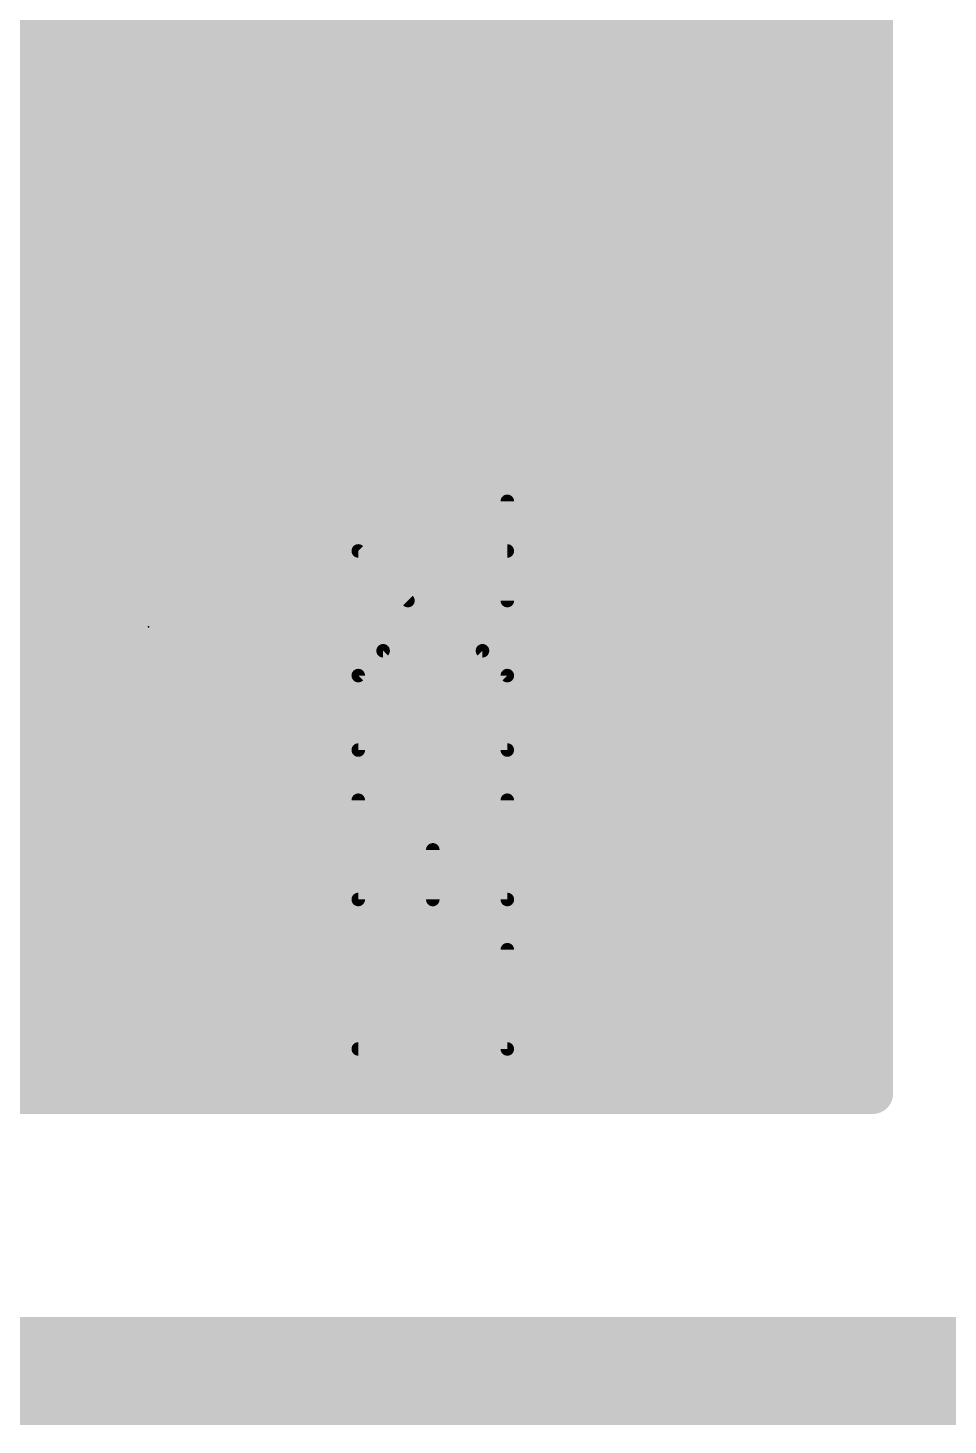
# Model space of a CAD drawing. Extents: x -0.2 to 60.5, y -0.2 to 25.7.
# Drawn here: x 23.68 to 27.13, y -0.2 to 5.04 of the extents above; entities that cross this region are included whole.
import ezdxf

# ---------------------------------------------------------------- set-up
doc = ezdxf.new("R2010")
doc.units = 0
for name, color, linetype in [('1', 22, 'CONTINUOUS'), ('16', 175, 'CONTINUOUS'), ('20', 7, 'CONTINUOUS'), ('23', 7, 'CONTINUOUS'), ('25', 253, 'CONTINUOUS')]:
    doc.layers.add(name, color=color, linetype=linetype)

# ---------------------------------------------------------------- blocks, each defined once
blk = doc.blocks.new('RECT')
blk.add_solid([(-0.5, -0.5), (0.5, -0.5), (-0.5, 0.5), (0.5, 0.5)])

msp = doc.modelspace()

# ---------------------------------------------------------------- linework, layer by layer
at = {"layer": '1'}
for points, const_width in [([(26.8478, 7.2488), (26.8478, 1.0414)], 0.1524), ([(24.9102, 4.1972), (24.9102, 5.1708)], 0.1524), ([(24.9102, 5.0292), (26.8478, 5.0292)], 0.1524), ([(24.9102, 4.8768), (26.8478, 4.8768)], 0.1524), ([(24.13, 3.444), (24.13, 4.684)], 0.4064), ([(24.9102, 4.7244), (26.8478, 4.7244)], 0.1524), ([(24.9102, 4.572), (26.8478, 4.572)], 0.1524), ([(24.9102, 4.4196), (26.8478, 4.4196)], 0.1524), ([(24.9102, 4.2672), (26.8478, 4.2672)], 0.1524), ([(24.777, 4.064), (24.9102, 4.1972)], 0.1524), ([(24.8278, 4.1148), (26.8478, 4.1148)], 0.1524), ([(24.9102, 3.9308), (24.777, 4.064)], 0.1524), ([(24.8786, 3.9624), (26.8478, 3.9624)], 0.1524), ([(24.9102, 2.9572), (24.9102, 3.9308)], 0.1524), ([(24.9102, 3.81), (26.8478, 3.81)], 0.1524), ([(24.9102, 3.6576), (26.8478, 3.6576)], 0.1524), ([(24.9102, 3.5052), (26.8478, 3.5052)], 0.1524), ([(24.9102, 3.3528), (26.8478, 3.3528)], 0.1524), ([(24.9102, 3.2004), (26.8478, 3.2004)], 0.1524), ([(24.9102, 3.048), (26.8478, 3.048)], 0.1524), ([(24.7374, 2.7844), (24.9102, 2.9572)], 0.1524), ([(24.8486, 2.8956), (26.8478, 2.8956)], 0.1524), ([(24.7827, 2.7582), (24.7374, 2.7844)], 0.1524), ([(24.8442, 2.6967), (24.7827, 2.7582)], 0.1524), ([(24.7978, 2.7432), (26.8478, 2.7432)], 0.1524), ([(24.8877, 2.6215), (24.8442, 2.6967)], 0.1524), ([(24.9102, 2.5375), (24.8877, 2.6215)], 0.1524), ([(24.8959, 2.5908), (26.8478, 2.5908)], 0.1524), ([(24.9102, 2.2202), (24.9102, 2.5375)], 0.1524), ([(24.9102, 2.4384), (26.8478, 2.4384)], 0.1524), ([(24.9102, 2.286), (26.8478, 2.286)], 0.1524), ([(23.3498, 2.2202), (24.0538, 2.2202)], 0.1524), ([(24.0538, 2.2202), (24.0538, 2.0678)], 0.1524), ([(24.2062, 2.0678), (24.2062, 2.2202)], 0.1524), ([(24.2062, 2.2202), (24.9102, 2.2202)], 0.1524), ([(21.5519, 2.1336), (24.0538, 2.1336)], 0.1524), ([(24.2062, 2.1336), (26.8478, 2.1336)], 0.1524), ([(24.0538, 2.0678), (23.3498, 2.0678)], 0.1524), ([(24.0538, 1.4638), (24.0538, 2.0678)], 0.1524), ([(24.0538, 2.0678), (24.2062, 2.0678)], 0.1524), ([(24.2062, 2.0678), (24.2062, 1.4638)], 0.1524), ([(24.9102, 2.0678), (24.2062, 2.0678)], 0.1524), ([(24.9102, 1.7505), (24.9102, 2.0678)], 0.1524), ([(24.0538, 1.9812), (24.2062, 1.9812)], 0.1524), ([(24.9102, 1.9812), (26.8478, 1.9812)], 0.1524), ([(24.0538, 1.8288), (24.2062, 1.8288)], 0.1524), ([(24.9102, 1.8288), (26.8478, 1.8288)], 0.1524), ([(24.8877, 1.6665), (24.9102, 1.7505)], 0.1524), ([(24.0538, 1.6764), (24.2062, 1.6764)], 0.1524), ([(24.8442, 1.5913), (24.8877, 1.6665)], 0.1524), ([(24.8903, 1.6764), (26.8478, 1.6764)], 0.1524), ([(24.7827, 1.5298), (24.8442, 1.5913)], 0.1524), ([(24.0538, 1.524), (24.2062, 1.524)], 0.1524), ([(24.7075, 1.4863), (24.7827, 1.5298)], 0.1524), ([(24.7727, 1.524), (26.8478, 1.524)], 0.1524), ([(23.5525, 1.4863), (23.6365, 1.4638)], 0.1524), ([(23.6365, 1.4638), (24.0538, 1.4638)], 0.1524), ([(24.2062, 1.4638), (24.6235, 1.4638)], 0.1524), ([(24.6235, 1.4638), (24.7075, 1.4863)], 0.1524), ([(21.1253, 1.3716), (26.8478, 1.3716)], 0.1524), ([(16.2742, 1.2192), (26.8478, 1.2192)], 0.1524), ([(16.2742, 1.0668), (26.8478, 1.0668)], 0.1524), ([(26.8478, 1.0414), (16.2742, 1.0414)], 0.1524)]:
    msp.add_lwpolyline(points, dxfattribs=dict(at, const_width=const_width))
for points, const_width in [([(24.9102, 5.0673, 1), (24.9102, 4.9911)], 0.0762), ([(26.8478, 4.9911, 1), (26.8478, 5.0673)], 0.0762), ([(24.9102, 4.9149, 1), (24.9102, 4.8387)], 0.0762), ([(26.8478, 4.8387, 1), (26.8478, 4.9149)], 0.0762), ([(24.2316, 4.684, 1), (24.0284, 4.684)], 0.2032), ([(24.9102, 4.7625, 1), (24.9102, 4.6863)], 0.0762), ([(26.8478, 4.6863, 1), (26.8478, 4.7625)], 0.0762), ([(24.9102, 4.6101, 1), (24.9102, 4.5339)], 0.0762), ([(26.8478, 4.5339, 1), (26.8478, 4.6101)], 0.0762), ([(24.9102, 4.4577, 1), (24.9102, 4.3815)], 0.0762), ([(26.8478, 4.3815, 1), (26.8478, 4.4577)], 0.0762), ([(24.9102, 4.3053, 1), (24.9102, 4.2291)], 0.0762), ([(26.8478, 4.2291, 1), (26.8478, 4.3053)], 0.0762), ([(24.9371, 4.1703, 1), (24.8833, 4.2242)], 0.0762), ([(24.8721, 4.1972, 1), (24.9483, 4.1972)], 0.0762), ([(24.8278, 4.1529, 1), (24.8278, 4.0767)], 0.0762), ([(26.8478, 4.0767, 1), (26.8478, 4.1529)], 0.0762), ([(24.8039, 4.0909, 1), (24.75, 4.0371)], 0.0762), ([(24.75, 4.0909, 1), (24.8039, 4.0371)], 0.0762), ([(24.8786, 4.0005, 1), (24.8786, 3.9243)], 0.0762), ([(24.9483, 3.9308, 1), (24.8721, 3.9308)], 0.0762), ([(24.8833, 3.9038, 1), (24.9371, 3.9577)], 0.0762), ([(26.8478, 3.9243, 1), (26.8478, 4.0005)], 0.0762), ([(24.9102, 3.8481, 1), (24.9102, 3.7719)], 0.0762), ([(26.8478, 3.7719, 1), (26.8478, 3.8481)], 0.0762), ([(24.9102, 3.6957, 1), (24.9102, 3.6195)], 0.0762), ([(26.8478, 3.6195, 1), (26.8478, 3.6957)], 0.0762), ([(24.9102, 3.5433, 1), (24.9102, 3.4671)], 0.0762), ([(26.8478, 3.4671, 1), (26.8478, 3.5433)], 0.0762), ([(24.0284, 3.444, 1), (24.2316, 3.444)], 0.2032), ([(24.9102, 3.3909, 1), (24.9102, 3.3147)], 0.0762), ([(26.8478, 3.3147, 1), (26.8478, 3.3909)], 0.0762), ([(24.9102, 3.2385, 1), (24.9102, 3.1623)], 0.0762), ([(26.8478, 3.1623, 1), (26.8478, 3.2385)], 0.0762), ([(24.9102, 3.0861, 1), (24.9102, 3.0099)], 0.0762), ([(26.8478, 3.0099, 1), (26.8478, 3.0861)], 0.0762), ([(24.8721, 2.9572, 1), (24.9483, 2.9572)], 0.0762), ([(24.9371, 2.9303, 1), (24.8833, 2.9842)], 0.0762), ([(24.8486, 2.9337, 1), (24.8486, 2.8575)], 0.0762), ([(26.8478, 2.8575, 1), (26.8478, 2.9337)], 0.0762), ([(24.7564, 2.8174, 1), (24.7183, 2.7514)], 0.0762), ([(24.7104, 2.8114, 1), (24.7643, 2.7575)], 0.0762), ([(24.8097, 2.7852, 1), (24.7558, 2.7313)], 0.0762), ([(24.7978, 2.7813, 1), (24.7978, 2.7051)], 0.0762), ([(24.7637, 2.7252, 1), (24.8018, 2.7912)], 0.0762), ([(26.8478, 2.7051, 1), (26.8478, 2.7813)], 0.0762), ([(24.8772, 2.7158, 1), (24.8112, 2.6777)], 0.0762), ([(24.8173, 2.6698, 1), (24.8712, 2.7237)], 0.0762), ([(24.9245, 2.6313, 1), (24.8509, 2.6116)], 0.0762), ([(24.8547, 2.6024, 1), (24.9207, 2.6405)], 0.0762), ([(24.8959, 2.6289, 1), (24.8959, 2.5527)], 0.0762), ([(26.8478, 2.5527, 1), (26.8478, 2.6289)], 0.0762), ([(24.9483, 2.5375, 1), (24.8721, 2.5375)], 0.0762), ([(24.8734, 2.5276, 1), (24.947, 2.5473)], 0.0762), ([(24.9102, 2.4765, 1), (24.9102, 2.4003)], 0.0762), ([(26.8478, 2.4003, 1), (26.8478, 2.4765)], 0.0762), ([(24.9102, 2.3241, 1), (24.9102, 2.2479)], 0.0762), ([(26.8478, 2.2479, 1), (26.8478, 2.3241)], 0.0762), ([(24.0919, 2.2202, 1), (24.0157, 2.2202)], 0.0762), ([(24.0538, 2.1821, 1), (24.0538, 2.2583)], 0.0762), ([(24.2443, 2.2202, 1), (24.1681, 2.2202)], 0.0762), ([(24.2062, 2.2583, 1), (24.2062, 2.1821)], 0.0762), ([(24.8721, 2.2202, 1), (24.9483, 2.2202)], 0.0762), ([(24.9102, 2.1821, 1), (24.9102, 2.2583)], 0.0762), ([(24.0538, 2.0955, 1), (24.0538, 2.1717)], 0.0762), ([(24.2062, 2.1717, 1), (24.2062, 2.0955)], 0.0762), ([(26.8478, 2.0955, 1), (26.8478, 2.1717)], 0.0762), ([(24.0919, 2.0678, 1), (24.0157, 2.0678)], 0.0762), ([(24.0538, 2.1059, 1), (24.0538, 2.0297)], 0.0762), ([(24.0157, 2.0678, 1), (24.0919, 2.0678)], 0.0762), ([(24.0538, 2.0297, 1), (24.0538, 2.1059)], 0.0762), ([(24.2443, 2.0678, 1), (24.1681, 2.0678)], 0.0762), ([(24.2062, 2.1059, 1), (24.2062, 2.0297)], 0.0762), ([(24.1681, 2.0678, 1), (24.2443, 2.0678)], 0.0762), ([(24.2062, 2.0297, 1), (24.2062, 2.1059)], 0.0762), ([(24.9483, 2.0678, 1), (24.8721, 2.0678)], 0.0762), ([(24.9102, 2.0297, 1), (24.9102, 2.1059)], 0.0762), ([(24.0538, 2.0193, 1), (24.0538, 1.9431)], 0.0762), ([(24.2062, 1.9431, 1), (24.2062, 2.0193)], 0.0762), ([(24.9102, 2.0193, 1), (24.9102, 1.9431)], 0.0762), ([(26.8478, 1.9431, 1), (26.8478, 2.0193)], 0.0762), ([(24.0538, 1.8669, 1), (24.0538, 1.7907)], 0.0762), ([(24.2062, 1.7907, 1), (24.2062, 1.8669)], 0.0762), ([(24.9102, 1.8669, 1), (24.9102, 1.7907)], 0.0762), ([(26.8478, 1.7907, 1), (26.8478, 1.8669)], 0.0762), ([(24.8721, 1.7505, 1), (24.9483, 1.7505)], 0.0762), ([(24.947, 1.7407, 1), (24.8734, 1.7604)], 0.0762), ([(24.0538, 1.7145, 1), (24.0538, 1.6383)], 0.0762), ([(24.2062, 1.6383, 1), (24.2062, 1.7145)], 0.0762), ([(24.8903, 1.7145, 1), (24.8903, 1.6383)], 0.0762), ([(24.9207, 1.6475, 1), (24.8547, 1.6856)], 0.0762), ([(26.8478, 1.6383, 1), (26.8478, 1.7145)], 0.0762), ([(24.8509, 1.6764, 1), (24.9245, 1.6567)], 0.0762), ([(24.8112, 1.6103, 1), (24.8772, 1.5722)], 0.0762), ([(24.8712, 1.5643, 1), (24.8173, 1.6182)], 0.0762), ([(24.0538, 1.5621, 1), (24.0538, 1.4859)], 0.0762), ([(24.2062, 1.4859, 1), (24.2062, 1.5621)], 0.0762), ([(24.7727, 1.5621, 1), (24.7727, 1.4859)], 0.0762), ([(24.7558, 1.5567, 1), (24.8097, 1.5028)], 0.0762), ([(24.8018, 1.4968, 1), (24.7637, 1.5628)], 0.0762), ([(26.8478, 1.4859, 1), (26.8478, 1.5621)], 0.0762), ([(23.6267, 1.427, 1), (23.6464, 1.5006)], 0.0762), ([(24.0538, 1.4257, 1), (24.0538, 1.5019)], 0.0762), ([(24.2062, 1.5019, 1), (24.2062, 1.4257)], 0.0762), ([(24.6136, 1.5006, 1), (24.6333, 1.427)], 0.0762), ([(24.6235, 1.4257, 1), (24.6235, 1.5019)], 0.0762), ([(24.6884, 1.5193, 1), (24.7265, 1.4533)], 0.0762), ([(24.7173, 1.4495, 1), (24.6976, 1.5231)], 0.0762), ([(24.0157, 1.4638, 1), (24.0919, 1.4638)], 0.0762), ([(24.1681, 1.4638, 1), (24.2443, 1.4638)], 0.0762), ([(26.8478, 1.3335, 1), (26.8478, 1.4097)], 0.0762), ([(26.8478, 1.1811, 1), (26.8478, 1.2573)], 0.0762), ([(26.8478, 1.0287, 1), (26.8478, 1.1049)], 0.0762), ([(26.8478, 1.0033, 1), (26.8478, 1.0795)], 0.0762), ([(26.8097, 1.0414, 1), (26.8859, 1.0414)], 0.0762)]:
    msp.add_lwpolyline(points, format="xyb", dxfattribs=dict(at, const_width=const_width))
at = {"layer": '16', "const_width": 0.1524}
for points in [[(26.8478, 7.2488), (26.8478, 1.0414)], [(22.8854, 5.0292), (26.8478, 5.0292)], [(22.8854, 4.8768), (26.8478, 4.8768)], [(22.8854, 4.7244), (26.8478, 4.7244)], [(22.8854, 4.572), (26.8478, 4.572)], [(22.8854, 4.4196), (26.8478, 4.4196)], [(22.8854, 4.2672), (26.8478, 4.2672)], [(22.8854, 4.1148), (26.8478, 4.1148)], [(22.8854, 3.9624), (26.8478, 3.9624)], [(22.8854, 3.81), (26.8478, 3.81)], [(22.8854, 3.6576), (26.8478, 3.6576)], [(22.8854, 3.5052), (26.8478, 3.5052)], [(22.8854, 3.3528), (26.8478, 3.3528)], [(22.8915, 3.2004), (26.8478, 3.2004)], [(22.896, 3.048), (26.8478, 3.048)], [(22.8854, 2.8956), (26.8478, 2.8956)], [(22.835, 2.7432), (26.8478, 2.7432)], [(22.6491, 2.5908), (26.8478, 2.5908)], [(22.3992, 2.4384), (26.8478, 2.4384)], [(22.1706, 2.286), (26.8478, 2.286)], [(21.942, 2.1336), (26.8478, 2.1336)], [(21.7134, 1.9812), (26.8478, 1.9812)], [(21.5274, 1.8288), (26.8478, 1.8288)], [(21.4642, 1.6764), (26.8478, 1.6764)], [(21.3437, 1.524), (26.8478, 1.524)], [(21.1253, 1.3716), (26.8478, 1.3716)], [(7.4422, 1.2192), (26.8478, 1.2192)], [(7.4422, 1.0668), (26.8478, 1.0668)], [(26.8478, 1.0414), (7.4422, 1.0414)]]:
    msp.add_lwpolyline(points, dxfattribs=at)
at = {"layer": '16', "const_width": 0.0762}
for points in [[(26.8478, 4.9911, 1), (26.8478, 5.0673)], [(26.8478, 4.8387, 1), (26.8478, 4.9149)], [(26.8478, 4.6863, 1), (26.8478, 4.7625)], [(26.8478, 4.5339, 1), (26.8478, 4.6101)], [(26.8478, 4.3815, 1), (26.8478, 4.4577)], [(26.8478, 4.2291, 1), (26.8478, 4.3053)], [(26.8478, 4.0767, 1), (26.8478, 4.1529)], [(26.8478, 3.9243, 1), (26.8478, 4.0005)], [(26.8478, 3.7719, 1), (26.8478, 3.8481)], [(26.8478, 3.6195, 1), (26.8478, 3.6957)], [(26.8478, 3.4671, 1), (26.8478, 3.5433)], [(26.8478, 3.3147, 1), (26.8478, 3.3909)], [(26.8478, 3.1623, 1), (26.8478, 3.2385)], [(26.8478, 3.0099, 1), (26.8478, 3.0861)], [(26.8478, 2.8575, 1), (26.8478, 2.9337)], [(26.8478, 2.7051, 1), (26.8478, 2.7813)], [(26.8478, 2.5527, 1), (26.8478, 2.6289)], [(26.8478, 2.4003, 1), (26.8478, 2.4765)], [(26.8478, 2.2479, 1), (26.8478, 2.3241)], [(26.8478, 2.0955, 1), (26.8478, 2.1717)], [(26.8478, 1.9431, 1), (26.8478, 2.0193)], [(26.8478, 1.7907, 1), (26.8478, 1.8669)], [(26.8478, 1.6383, 1), (26.8478, 1.7145)], [(26.8478, 1.4859, 1), (26.8478, 1.5621)], [(26.8478, 1.3335, 1), (26.8478, 1.4097)], [(26.8478, 1.1811, 1), (26.8478, 1.2573)], [(26.8478, 1.0287, 1), (26.8478, 1.1049)], [(26.8478, 1.0033, 1), (26.8478, 1.0795)], [(26.8097, 1.0414, 1), (26.8859, 1.0414)]]:
    msp.add_lwpolyline(points, format="xyb", dxfattribs=at)
at = {"layer": '20', "const_width": 0.4064}
msp.add_lwpolyline([(0, 0), (34.29, 0)], dxfattribs=at)
at = {"layer": '23'}
msp.add_point((24.13, 2.794), dxfattribs=at)
at = {"layer": '25', "const_width": 0.0508}
for points in [[(25.4762, 2.8931), (25.4762, 3.2659)], [(25.1034, 2.8931), (24.9169, 3.0795)], [(24.9169, 3.0795), (25.4762, 3.0795)], [(25.0101, 2.7046), (24.9169, 2.6114)], [(25.383, 2.7046), (25.0101, 2.7046)], [(25.4762, 2.6114), (25.383, 2.7046)], [(24.9169, 2.6114), (24.9169, 2.3318)], [(25.4762, 2.3318), (25.4762, 2.6114)], [(24.9169, 2.3318), (25.4762, 2.3318)], [(24.9169, 2.1433), (24.9169, 1.7705)], [(25.4762, 1.7705), (25.4762, 2.1433)], [(25.1966, 1.7705), (25.1966, 1.9569)], [(24.9169, 1.7705), (25.4762, 1.7705)], [(25.4762, 1.2092), (25.4762, 1.582)], [(24.9169, 1.2092), (25.4762, 1.2092)]]:
    msp.add_lwpolyline(points, dxfattribs=at)
at = {"layer": '25', "const_width": 0.0254}
for points in [[(25.4889, 3.2659, 1), (25.4635, 3.2659)], [(24.9259, 3.0885, 1), (24.9079, 3.0705)], [(24.9169, 3.0922, 1), (24.9169, 3.0668)], [(25.4762, 3.0668, 1), (25.4762, 3.0922)], [(25.0944, 2.8841, 1), (25.1123, 2.9021)], [(25.4635, 2.8931, 1), (25.4889, 2.8931)], [(25.0101, 2.7173, 1), (25.0101, 2.6919)], [(25.0191, 2.6956, 1), (25.0012, 2.7136)], [(25.392, 2.7136, 1), (25.374, 2.6956)], [(25.383, 2.6919, 1), (25.383, 2.7173)], [(24.9296, 2.6114, 1), (24.9042, 2.6114)], [(24.9079, 2.6204, 1), (24.9259, 2.6024)], [(25.4889, 2.6114, 1), (25.4635, 2.6114)], [(25.4672, 2.6024, 1), (25.4852, 2.6204)], [(24.9169, 2.3445, 1), (24.9169, 2.3191)], [(24.9042, 2.3318, 1), (24.9296, 2.3318)], [(25.4635, 2.3318, 1), (25.4889, 2.3318)], [(25.4762, 2.3191, 1), (25.4762, 2.3445)], [(24.9296, 2.1433, 1), (24.9042, 2.1433)], [(25.4889, 2.1433, 1), (25.4635, 2.1433)], [(25.2093, 1.9569, 1), (25.1839, 1.9569)], [(24.9169, 1.7832, 1), (24.9169, 1.7578)], [(25.4762, 1.7578, 1), (25.4762, 1.7832)], [(24.9042, 1.7705, 1), (24.9296, 1.7705)], [(25.1839, 1.7705, 1), (25.2093, 1.7705)], [(25.4635, 1.7705, 1), (25.4889, 1.7705)], [(25.4889, 1.582, 1), (25.4635, 1.582)], [(24.9169, 1.2219, 1), (24.9169, 1.1965)], [(25.4635, 1.2092, 1), (25.4889, 1.2092)], [(25.4762, 1.1965, 1), (25.4762, 1.2219)]]:
    msp.add_lwpolyline(points, format="xyb", dxfattribs=at)

# ---------------------------------------------------------------- block references
at = {"layer": '1', "xscale": 0.7, "yscale": 0.9, "rotation": 270}
for p in [(24.13, 4.684), (24.13, 3.444), (24.13, 2.144)]:
    msp.add_blockref('RECT', p, dxfattribs=at)

doc.saveas('drawing.dxf')
